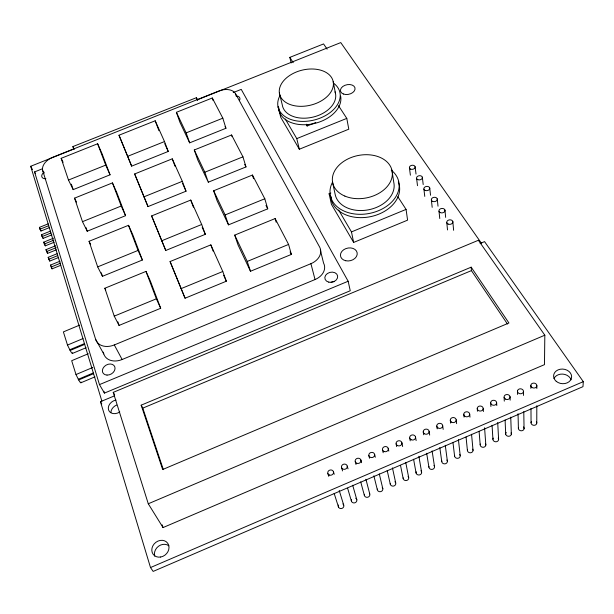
<?xml version="1.0" encoding="UTF-8"?>
<svg xmlns="http://www.w3.org/2000/svg" width="614" height="614" viewBox="0 0 614 614"><rect width="100%" height="100%" fill="white"/><g stroke="black" fill="none" stroke-linecap="round" stroke-linejoin="round"><path stroke-width="0.92" d="M536.774 422.969L536.813 405.731M536.843 388.485L536.851 385.615M544.825 335.198L544.48 364.639L163.04 527.572L148.281 503.772L113.237 392.361L478.367 240.281L544.825 335.198L148.281 503.772M480.133 243.466L484.553 241.617L583.3 381.662L582.978 386.659L153.162 571.411L150.507 567.551L100.458 401.702L114.618 395.8M150.507 567.551L583.3 381.662M81.056 381.992A11.796 1.351 67.5 0 1 78.684 379.966L75.99 374.54L92.76 367.479M78.27 379.275L93.244 372.967M78.684 379.966L93.643 373.665M80.971 382.752L94.924 376.866M72.567 352.774A11.512 1.282 67.3 0 1 70.15 350.464L67.494 345.076L83.005 338.583M69.743 349.765L84.356 343.64M70.15 350.464L84.755 344.347M72.452 353.426L86.075 347.716M88.278 353.741L71.684 360.702L75.99 374.54M141.174 405.171L471.176 267.174L508.929 322.987L162.664 469.518L141.174 405.171L142.786 408.126L163.355 469.641M142.786 408.126L471.429 270.613L471.176 267.174M79.59 325.136L63.388 331.898L67.494 345.076M42.573 168.72L34.553 171.92L99.468 384.61L104.441 393.09L350.256 290.752L348.153 281.25L241.233 89.375L233.213 92.584M95.669 339.419A16.071 12.05 -28 0 0 114.304 344.945L310.922 263.682A15.695 11.858 -14.7 0 0 319.625 247.051L235.523 93.712A13.447 8.726 -17.2 0 0 218.998 90.956L52.727 157.276A13.715 8.857 -24.4 0 0 42.75 170.738L95.669 339.419L103.781 353.956A15.772 11.988 -28.3 0 0 122.14 359.512L315.036 279.547A15.411 11.796 -14.6 0 0 323.547 263.053L320.278 249.721M99.468 384.61L348.153 281.25M330.854 193.019L329.096 193.732L331.437 204.324L353.641 242.438L407.589 220.15L406.069 209.397L397.818 196.726M114.242 316.141L156.363 298.811L160.691 308.274L119.062 325.428L114.242 316.141L104.856 288.242L145.986 271.411L150.323 280.951L160.691 308.274M181.03 288.664L222.775 271.495L210.84 244.871L170.07 261.556L185.067 298.227L226.328 281.22L222.775 271.495M250.489 271.265L247.219 261.441L288.58 244.426L275.118 218.569L234.709 235.108L238.04 244.986L250.489 271.265L291.374 254.411L288.58 244.426M353.641 242.438L351.477 231.908L406.069 209.397M97.672 266.883L138.035 250.428L142.379 260.014L102.469 276.315L97.672 266.883L89.068 241.302L128.518 225.3L132.862 234.932L142.379 260.014M161.682 240.795L201.691 224.486L205.322 234.318L165.757 250.474L151.627 215.928L190.739 200.064L201.691 224.486M228.5 224.854L225.131 214.931L264.803 198.767L252.438 175.036L213.657 190.77L217.072 200.717L228.5 224.854L267.735 208.837L264.803 198.767M53.518 238.194L43.74 242.146L44.3 244.034L53.894 240.151M44.3 244.034L45.298 245.838L54.17 242.246M87.234 231.202L125.563 215.683L116.79 192.581L112.454 182.895L74.555 198.138L82.476 221.677L87.234 231.202L86.014 227.587M148.012 206.596L186.027 191.207L182.335 181.322L172.258 158.834L134.658 173.962L148.012 206.596L134.658 173.962M208.292 182.189L245.991 166.931L242.952 156.831L231.57 134.98L194.277 149.977L197.754 159.947L208.292 182.189L204.846 172.227L194.277 149.977M56.288 249.844L47.524 253.398L45.958 249.683L55.605 245.777M46.518 251.594L56.181 247.68M279.055 108.379L278.096 106.744L280.767 117.343L299.34 149.225L348.798 129.186L346.787 118.387L338.475 105.631M58.606 257.481L49.78 261.065L48.775 259.269L48.199 257.32L57.033 253.743M48.775 259.269L57.616 255.677M60.794 265.294L52.067 268.84L50.478 265.079L60.072 261.18M51.062 267.044L60.671 263.145M49.696 227.495L40.938 231.025L39.948 229.222L39.403 227.38L48.168 223.849M39.948 229.222L48.729 225.676M306.409 124.45L307.13 126L315.757 122.516M51.921 234.817L43.103 238.378L42.105 236.574L41.56 234.709L50.386 231.148M42.105 236.574L50.947 233.005M82.476 221.677L121.219 206.02L125.563 215.683M143.914 196.848L182.335 181.322M204.846 172.227L242.952 156.831M299.34 149.225L296.777 138.603L346.787 118.387M68.476 180.048L105.723 165.12L110.052 174.813L73.189 189.626L68.476 180.048L61.162 158.32L97.634 143.76L101.955 153.462L110.052 174.813M127.551 156.37L164.506 141.558L168.228 151.451L131.649 166.141L119.001 135.226L155.188 120.781L164.506 141.558M176.395 112.316L186.157 132.877L222.821 118.18L225.944 128.272L189.657 142.847L179.917 122.278L176.395 112.316L212.298 97.987L222.821 118.18M101.878 401.134L30.7 166.271L74.355 148.857M197.309 99.813L340.755 42.589L481.668 243.574M291.136 62.981L289.846 57.371L323.57 43.932L327.124 49.166M73.826 149.233L72.897 146.577L196.434 97.68L197.693 100.182M471.429 270.613L507.448 324.015M289.846 57.371L293.216 62.697M100.458 401.702L101.786 403.912M285.28 119.001L296.777 138.603M329.096 193.732L331.476 197.792M338.621 209.98L351.477 231.908M113.237 392.361L114.672 394.856M50.478 265.079L51.154 266.269M48.199 257.32L49.78 261.065M45.958 249.683L46.963 251.479M43.74 242.146L44.408 243.344M41.56 234.709L43.103 238.378M39.403 227.38L40.071 228.585M114.304 344.945L122.14 359.512M34.553 171.92L35.412 173.562M30.7 166.271L32.45 169.61M225.069 126.584L225.944 128.272M244.687 164.406L245.991 166.931M265.977 205.444L267.735 208.837M290.077 251.917L291.374 254.411M42.75 170.738L44.047 173.255M104.856 288.242L105.731 289.946M89.068 241.302L90.665 244.464M74.555 198.138L76.527 202.121M61.162 158.32L63.119 162.311M213.657 190.77L225.131 214.931M234.709 235.108L247.219 261.441M72.897 146.577L74.041 149.002M164.736 143.661L168.228 151.451M182.542 183.425L186.027 191.207M202.206 227.349L205.322 234.318M223.642 275.226L226.328 281.22M170.07 261.556L185.067 298.227M119.001 135.226L131.649 166.141M151.627 215.928L165.757 250.474M97.634 143.76L105.723 165.12M112.454 182.895L121.219 206.02M128.518 225.3L138.035 250.428M145.986 271.411L156.363 298.811M155.188 120.781L158.926 130.675M172.258 158.834L175.036 166.256M190.739 200.064L193.41 207.24M210.84 244.871L213.127 251.103M186.157 132.877L189.657 142.847M71.354 184.192L73.189 189.626M101.279 272.793L102.469 276.315M117.85 321.843L119.062 325.428M196.434 97.68L197.209 100.051M162.165 524.832L163.04 527.572M327.891 473.632L328.743 476.334M334.177 493.464L338.467 506.98M103.198 352.129L103.781 353.956M212.298 97.987L213.089 100.504M333.394 471.544L334.231 474.254M339.235 490.525L343.686 504.992M231.57 134.98L232.084 136.661M103.881 391.256L104.441 393.09M252.438 175.036L253.528 178.705M341.484 467.308L342.551 470.938M347.624 488.214L351.361 500.94M40.401 229.191L40.938 231.025M44.745 243.95L45.298 245.838M47.148 252.116L47.524 253.398M51.683 267.527L52.067 268.84M235.523 93.712L236.306 96.406M275.118 218.569L276.162 222.222M347.248 466.11A2.947 2.625 -14.5 0 1 343.364 469.242A2.947 2.625 -14.5 0 1 342.489 464.783A2.947 2.625 -14.5 0 1 347.248 466.11L348.031 468.843M352.689 485.237L356.834 499.819M355.26 461.728L356.005 464.476M360.71 481.875L364.432 495.621M360.871 459.955L361.592 462.71M365.913 479.242L369.751 493.94M310.922 263.682L315.036 279.547M279.362 93.059L282.279 104.871A27.223 18.006 -13.7 0 0 313.363 117.021A27.223 18.006 -13.7 0 0 335.014 91.831M368.845 455.496L369.528 458.267M373.872 475.812L377.311 489.665M374.647 454.475A2.947 2.609 -10.2 0 1 370.687 457.468A2.947 2.609 -10.2 0 1 369.897 453.025A2.947 2.609 -10.2 0 1 374.647 454.475L375.308 457.246M379.283 473.908L382.821 488.713M306.724 124.197L307.13 126M382.568 449.962L383.197 452.756M387.188 470.431L390.335 484.392M388.209 448.312L388.815 451.113M392.453 467.899L395.692 482.827M332.565 182.289L335.106 194.108A29.925 21.559 -11.1 0 0 368.845 209.735A29.925 21.559 -11.1 0 0 393.766 182.343L391.962 170.301M396.107 443.815L396.682 446.624M400.505 465.381L403.175 478.513M401.917 442.794L402.654 446.555M405.762 462.526L408.694 477.569M333.202 81.647A27.538 18.013 -13.7 0 1 295.902 105.976A27.538 18.013 -13.7 0 1 289.892 75.345A27.538 18.013 -13.7 0 1 333.202 81.647L335.52 93.65M409.722 438.066L410.229 440.829M413.583 459.226L416.092 473.033M415.501 436.892L416.139 440.576M418.863 456.256L421.58 471.928M423.238 431.964L423.691 434.75M426.676 453.293L428.917 467.2M429.125 431.366L429.693 435.088M432.102 450.876L434.512 466.663M436.777 426.07L437.168 428.871M439.793 447.552L441.765 461.567M409.423 167.875L410.39 175.19M442.686 425.663L443.178 429.401M445.28 445.311L447.383 461.214M415.11 166.724L416.023 174.054M416.584 178.375L417.505 185.681M450.292 420.268L450.63 423.092M453.009 442.855L454.59 456.025M423.898 189.097L424.765 196.403M422.332 177.223L423.199 184.545M429.708 187.938L430.537 195.26M456.21 419.876L456.632 423.652M458.428 439.67L460.216 455.695M431.373 200.049L432.187 207.348M437.245 198.89L438.02 206.197M439.002 211.247L439.77 218.53M463.77 414.266L464.054 417.113M466.057 437.022L467.392 450.292M446.8 222.682L447.514 229.951M444.95 210.072L445.664 217.371M452.817 221.508L453.623 230.296M469.718 414.32L469.979 417.167M471.552 434.251L473.041 450.392M477.239 408.387L477.469 411.25M479.089 431.304L480.171 444.666M483.195 408.671A2.978 2.525 1.6 0 1 478.605 410.643A2.978 2.525 1.6 0 1 478.843 406.284A2.978 2.525 1.6 0 1 483.195 408.671L483.402 411.541M484.584 427.789L485.827 444.996M490.67 402.769L490.901 406.522M492.06 425.256L492.927 439.309M496.649 402.769L496.795 405.578M497.701 422.463L498.606 439.355M504.125 397.365L504.286 401.142M505.092 420.007L505.698 434.159M510.034 396.675L510.157 400.159M510.748 417.159L511.339 434.159M517.495 390.941L517.579 394.441M518.047 413.744L518.408 428.633M523.458 391.632A3.001 2.479 4.2 0 1 518.7 393.252A3.001 2.479 4.2 0 1 519.267 388.984A3.001 2.479 4.2 0 1 523.458 391.632L523.519 395.431M523.78 411.603L524.057 428.718M530.834 385.5L530.857 388.37M530.98 408.464L531.064 422.808M398.317 182.051A34.783 25.136 -11 0 1 370.887 216.588A34.783 25.136 -11 0 1 330.754 196.549M391.256 170.124A34.914 25.151 -11.1 0 1 390.634 203.042A34.914 25.151 -11.1 0 1 346.319 211.991A34.914 25.151 -11.1 0 1 332.627 181.959M420.92 470.777A2.809 2.51 -2.6 0 1 421.05 474.008A2.809 2.51 -2.6 0 1 417.528 474.714A2.809 2.51 -2.6 0 1 416.169 471.736M523.45 426.922A2.855 2.418 6.5 0 1 523.366 430.03A2.855 2.418 6.5 0 1 519.743 430.383A2.855 2.418 6.5 0 1 518.577 427.398M408.08 476.395A2.801 2.517 -4.4 0 1 406.775 480.44A2.801 2.517 -4.4 0 1 403.145 477.853M485.513 443.745A2.832 2.448 4 0 1 483.241 447.284A2.832 2.448 4 0 1 480.301 444.045M342.865 503.94A2.794 2.556 -16.5 0 1 343.356 507.364A2.794 2.556 -16.5 0 1 339.688 508.285A2.794 2.556 -16.5 0 1 338.567 505.007M459.732 454.483A2.824 2.479 1.8 0 1 457.983 458.29A2.824 2.479 1.8 0 1 454.636 455.381M394.925 481.729A2.801 2.525 -6.5 0 1 394.157 485.897A2.801 2.525 -6.5 0 1 390.22 483.74M536.375 421.757A2.863 2.402 7.1 0 1 535.784 424.788A2.863 2.402 7.1 0 1 532.108 424.688A2.863 2.402 7.1 0 1 531.432 421.618M382.223 487.524A2.794 2.54 -8.7 0 1 380.864 491.607A2.794 2.54 -8.7 0 1 377.288 489.005M511.094 432.908A2.847 2.425 5.7 0 1 510.111 435.894A2.847 2.425 5.7 0 1 506.473 435.487A2.847 2.425 5.7 0 1 506.197 432.363M498.192 438.127A2.84 2.441 4.9 0 1 497.632 441.22A2.84 2.441 4.9 0 1 493.978 441.19A2.84 2.441 4.9 0 1 493.288 438.097M472.665 449.149A2.824 2.464 3 0 1 470.57 452.794A2.824 2.464 3 0 1 467.492 449.655M433.991 465.458A2.809 2.494 -1 0 1 432.371 469.365A2.809 2.494 -1 0 1 428.94 466.548M446.9 460.001A2.817 2.487 0.5 0 1 445.142 463.831A2.817 2.487 0.5 0 1 441.804 460.922M369.451 493.341A2.794 2.548 -11.1 0 1 367.563 497.286A2.794 2.548 -11.1 0 1 364.378 494.301M356.611 499.19A2.794 2.556 -13.8 0 1 354.232 502.935A2.794 2.556 -13.8 0 1 351.484 499.612M355.683 498.215A2.794 2.556 -13.8 0 1 356.22 498.637M154.743 556.169A9.087 7.821 -41.5 0 1 158.535 546.23A9.087 7.821 -41.5 0 1 168.858 545.8M554.02 378.516A8.987 7.276 6.6 0 1 562.823 374.103A8.987 7.276 6.6 0 1 571.081 379.797M110.896 412.57A8.074 6.37 -31.6 0 1 116.614 405.056M119.768 411.925A8.12 6.386 -31.5 0 1 108.532 409.906A8.12 6.386 -31.5 0 1 116.023 400.036M236.989 95.999A5.449 3.554 -16.7 0 1 239.429 100.458M45.889 178.705A5.572 3.607 -24.9 0 1 41.806 176.671A5.572 3.607 -24.9 0 1 44.139 172.204M331.115 282.233A6.432 5.012 -13.1 0 1 334.369 281.603M340.624 96.091A31.659 21.014 -13.6 0 1 313.263 123.752A31.659 21.014 -13.6 0 1 278.71 109.115M333.786 83.35A31.767 21.014 -13.7 0 1 313.14 120.267A31.767 21.014 -13.7 0 1 280.068 95.408M343.364 94.003A7.406 4.881 -12 0 0 355.022 89.268A7.406 4.881 -12 0 0 344.891 85.323A7.406 4.881 -12 0 0 343.364 94.003M345.713 260.735A8.473 6.439 -12 0 0 357.148 252.776A8.473 6.439 -12 0 0 343.648 249.768A8.473 6.439 -12 0 0 345.713 260.735M344.838 196.073A30.301 21.605 -11.2 0 0 392.223 175.995A30.301 21.605 -11.2 0 0 349.988 157.998A30.301 21.605 -11.2 0 0 344.838 196.073M411.004 439.678A2.955 2.579 -4.7 0 0 415.563 437.559A2.955 2.579 -4.7 0 0 411.273 435.211A2.955 2.579 -4.7 0 0 411.004 439.678M397.312 445.472A2.947 2.594 -6.4 0 0 401.947 443.469A2.947 2.594 -6.4 0 0 397.78 440.982A2.947 2.594 -6.4 0 0 397.312 445.472M329.396 475.059A2.947 2.633 -16.8 0 0 333.555 472.212A2.947 2.633 -16.8 0 0 328.981 470.501A2.947 2.633 -16.8 0 0 329.396 475.059M451.313 422.018A2.97 2.548 -0.6 0 0 456.164 420.544A2.97 2.548 -0.6 0 0 452.265 417.681A2.97 2.548 -0.6 0 0 451.313 422.018M531.739 387.273A3.009 2.471 4.9 0 0 536.759 386.252A3.009 2.471 4.9 0 0 533.029 383.159A3.009 2.471 4.9 0 0 531.739 387.273M383.988 451.474A2.947 2.602 -8.2 0 0 388.332 448.98A2.947 2.602 -8.2 0 0 383.857 446.969A2.947 2.602 -8.2 0 0 383.988 451.474M505.337 399.023A2.993 2.494 3.4 0 0 510.057 397.327A2.993 2.494 3.4 0 0 505.844 394.725A2.993 2.494 3.4 0 0 505.337 399.023M356.688 463.225A2.947 2.617 -12.3 0 0 361.001 460.623A2.947 2.617 -12.3 0 0 356.519 458.681A2.947 2.617 -12.3 0 0 356.688 463.225M424.312 433.691A2.955 2.571 -3.2 0 0 429.102 432.041A2.955 2.571 -3.2 0 0 425.134 429.286A2.955 2.571 -3.2 0 0 424.312 433.691M491.584 404.549A2.986 2.51 2.5 0 0 496.557 403.413A2.986 2.51 2.5 0 0 492.835 400.351A2.986 2.51 2.5 0 0 491.584 404.549M464.629 416.077A2.978 2.533 0.6 0 0 469.61 414.98A2.978 2.533 0.6 0 0 465.988 411.848A2.978 2.533 0.6 0 0 464.629 416.077M437.79 427.82A2.963 2.556 -1.8 0 0 442.64 426.331A2.963 2.556 -1.8 0 0 438.757 423.46A2.963 2.556 -1.8 0 0 437.79 427.82M160.63 557.036A9.149 7.852 -41.1 0 0 167.752 543.298A9.149 7.852 -41.1 0 0 152.84 545.869A9.149 7.852 -41.1 0 0 160.63 557.036M556.246 381.332A9.049 7.307 6.3 0 0 571.335 378.592A9.049 7.307 6.3 0 0 560.252 369.229A9.049 7.307 6.3 0 0 556.246 381.332M328.789 282.148A6.501 5.027 -13.2 0 0 337.631 275.978A6.501 5.027 -13.2 0 0 327.339 273.552A6.501 5.027 -13.2 0 0 328.789 282.148M107.02 375.085A6.685 5.119 -29.7 0 0 114.849 366.972A6.685 5.119 -29.7 0 0 104.273 366.566A6.685 5.119 -29.7 0 0 107.02 375.085M417.804 179.649A2.932 2.095 -8.2 0 0 422.371 177.768A2.932 2.095 -8.2 0 0 418.211 175.98A2.932 2.095 -8.2 0 0 417.804 179.649M410.62 169.119A2.901 2.057 -8.7 0 0 415.141 167.261A2.901 2.057 -8.7 0 0 411.042 165.527A2.901 2.057 -8.7 0 0 410.62 169.119M448.113 224.079A3.078 2.279 -6 0 0 452.871 222.099A3.078 2.279 -6 0 0 448.45 220.119A3.078 2.279 -6 0 0 448.113 224.079M440.292 212.613A3.039 2.226 -6.6 0 0 444.996 210.656A3.039 2.226 -6.6 0 0 440.645 208.729A3.039 2.226 -6.6 0 0 440.292 212.613M432.632 201.384A3.001 2.187 -7.2 0 0 437.291 199.458A3.001 2.187 -7.2 0 0 433.008 197.578A3.001 2.187 -7.2 0 0 432.632 201.384M425.134 190.401A2.97 2.141 -7.7 0 0 429.754 188.498A2.97 2.141 -7.7 0 0 425.533 186.664A2.97 2.141 -7.7 0 0 425.134 190.401"/></g></svg>
